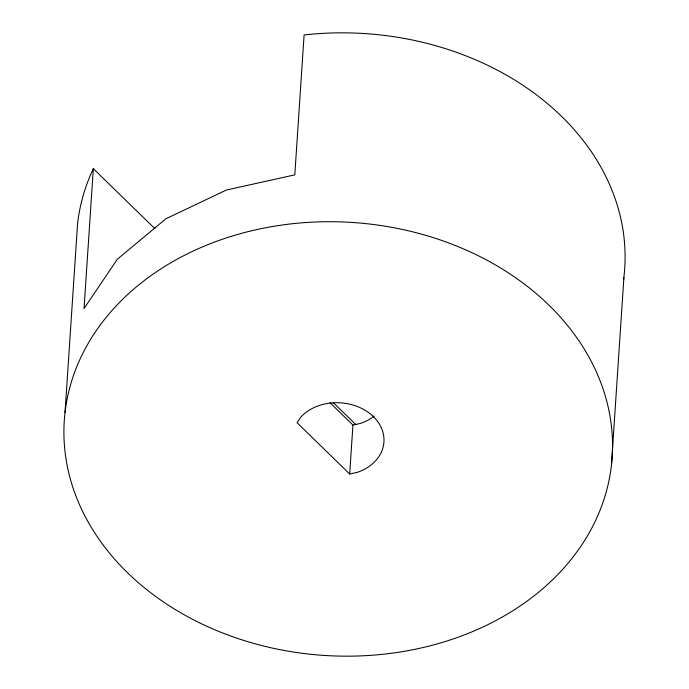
<?xml version="1.0" encoding="UTF-8"?>
<svg xmlns="http://www.w3.org/2000/svg" width="689" height="689" viewBox="0 0 689 689"><rect width="100%" height="100%" fill="white"/><g stroke="black" fill="none" stroke-linecap="round" stroke-linejoin="round"><path stroke-width="1.03" d="M65.033 412.453L77.581 223.563A274.549 216.94 3.8 0 1 93.325 168.659L154.922 228.714M93.325 168.659L84.032 308.586L117.328 259.228L165.894 218.783L226.431 190.009L294.806 174.86L304.099 34.941A274.549 216.94 3.8 0 1 623.967 276.547L611.419 465.437A274.549 216.94 3.8 0 1 180.079 612.418A274.549 216.94 3.8 0 1 223.176 238.98A274.549 216.94 3.8 0 1 611.419 465.437M349.685 474.023L297.062 422.719L300.826 417.129A45.81 36.198 3.8 0 1 373.395 416.638A45.81 36.198 3.8 0 1 357.419 472.309L349.685 474.023L352.94 425.053L330.057 402.746M352.94 425.053L360.674 423.339A45.81 36.198 3.8 0 0 374.282 416.053M333.545 402.867L355.868 424.631M623.846 277.581A274.549 216.94 3.8 0 1 623.579 279.648"/></g></svg>
